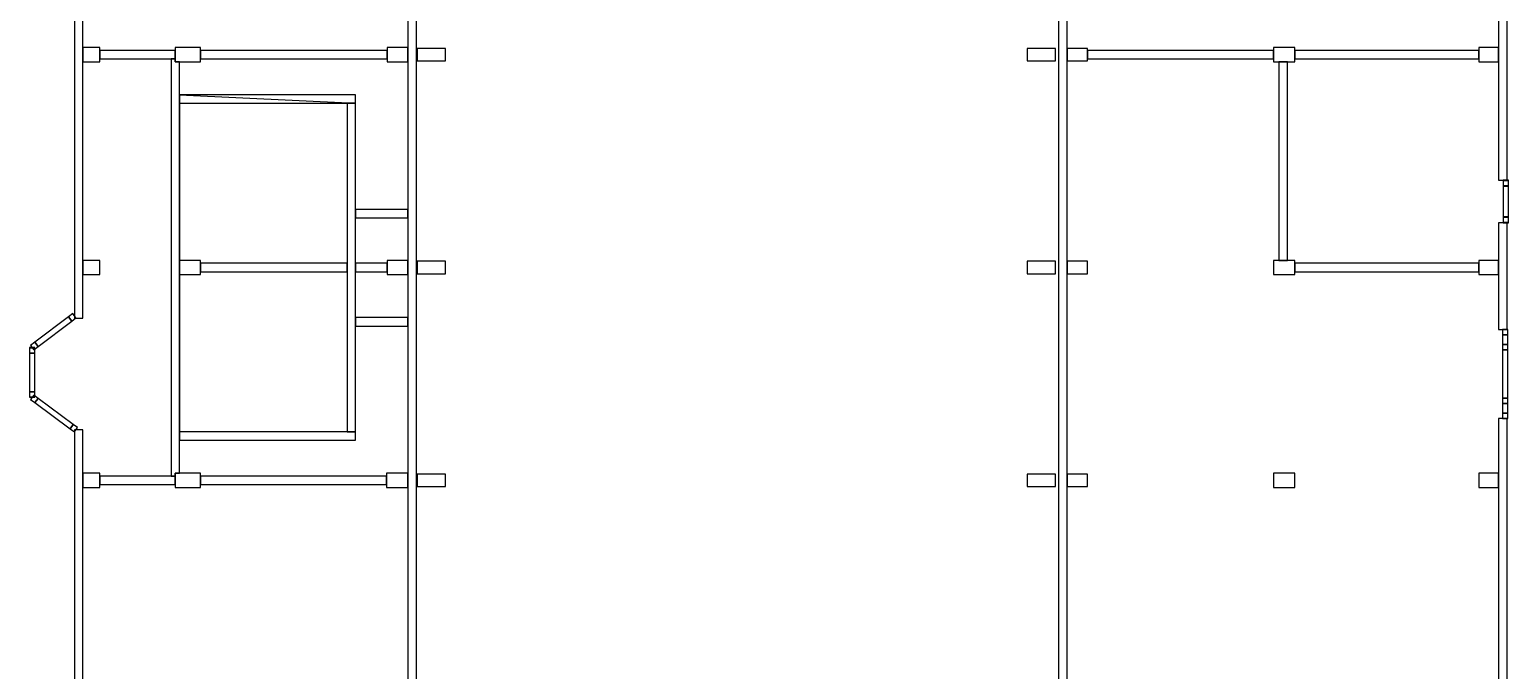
# Model space of a CAD drawing. Extents: x -90 to 76, y -159 to 143.
# Drawn here: x -90.4 to 76.3, y -56.9 to 15.4 of the extents above; entities that cross this region are included whole.
import ezdxf

# ---------------------------------------------------------------- set-up
doc = ezdxf.new("R2010")
doc.units = 0
doc.layers.get('0').update_dxf_attribs({"linetype": 'CONTINUOUS'})

msp = doc.modelspace()

# ---------------------------------------------------------------- linework, layer by layer
for points in [[(25.5898, 111.433601), (25.5898, -89.866402), (26.549801, -89.866402), (26.549801, -89.866402), (26.549801, -85.426399), (26.549801, -84.4664), (26.549801, -84.166397), (26.549801, -82.766403), (26.549801, -82.766403), (26.549801, -60.166401), (26.549801, -58.766399), (26.549801, -36.166401), (26.549801, -34.766399), (26.549801, -12.1664), (26.549801, -12.1664), (26.549801, -10.7664), (26.549801, 11.8336), (26.549801, 13.2336), (26.549801, 35.833599)], [(-46.8102, -158.381805), (-46.8102, -158.381805), (-46.8102, -158.381805), (-46.8102, 89.458298), (-46.8102, 89.458298), (-47.770199, 89.458298), (-47.770199, 89.458298), (-47.770199, 88.5783), (-47.770199, 87.618301), (-47.770199, 84.7136), (-47.770199, 83.113602), (-47.770199, 83.113602), (-47.770199, 61.333599), (-47.770199, 59.733601), (-47.770199, 37.333599), (-47.770199, 37.333599), (-47.770199, 35.733601), (-47.770199, 13.3336), (-47.770199, 11.7336), (-47.770199, -4.9064)], [(-85.370201, 65.313202), (-85.370201, -17.166401), (-85.370201, -17.166401), (-85.370201, -17.166401), (-85.370201, -17.166401), (-85.370201, -17.166401), (-84.410202, -17.166401), (-84.410202, -12.2664), (-84.410202, -10.6664), (-84.410202, -10.6664), (-84.410202, -10.6664), (-84.410202, 11.7336), (-84.410202, 11.7336), (-84.410202, 13.3336), (-84.410202, 13.3336), (-84.410202, 13.3336), (-84.410202, 35.733601)], [(75.189796, 13.3336), (75.189796, 11.7336), (75.189796, 11.7336), (75.189796, -1.6278), (75.189796, -1.6278), (76.149803, -1.6278), (76.149803, -1.6278), (76.149803, -1.6278), (76.149803, -1.6278), (76.149803, 17.412201), (76.149803, 17.412201), (75.189796, 17.412201), (75.189796, 17.412201), (75.189796, 17.412201), (75.189796, 13.3336)], [(-84.410202, 11.7336), (-82.510201, 11.7336), (-82.510201, 12.0536), (-82.510201, 12.0536), (-82.510201, 13.0136), (-82.510201, 13.3336), (-82.510201, 13.3336), (-84.410202, 13.3336), (-84.410202, 11.7336), (-84.410202, 11.7336), (-84.410202, 11.7336)], [(-73.990196, 12.0536), (-73.990196, 12.0536), (-73.990196, 13.0136), (-73.990196, 13.0136), (-82.510201, 13.0136), (-82.510201, 13.0136), (-82.510201, 12.0536), (-74.4702, 12.0536), (-74.4702, 12.0536)], [(-74.4702, 12.0536), (-74.4702, 12.0536), (-73.990196, 12.0536)], [(-74.4702, 12.0536), (-74.4702, -34.986401), (-74.4702, -34.986401)], [(-73.990196, 12.0536), (-73.990196, 12.0536), (-74.4702, 12.0536)], [(-73.990196, 11.7336), (-73.510201, 11.7336), (-71.130203, 11.7336), (-71.130203, 11.7336), (-71.130203, 12.0536), (-71.130203, 12.0536), (-71.130203, 13.0136), (-71.130203, 13.3336), (-73.990196, 13.3336), (-73.990196, 13.3336), (-73.990196, 13.3336), (-73.990196, 13.0136), (-73.990196, 12.0536)], [(-73.990196, 11.7336), (-73.990196, 12.0536), (-73.990196, 12.0536)], [(-73.990196, 12.0536), (-73.990196, 11.7336), (-73.990196, 12.0536)], [(-73.510201, 8.0136), (-73.510201, 11.7336), (-73.510201, 11.7336), (-73.990196, 11.7336), (-73.990196, 11.7336)], [(-50.090199, 13.0136), (-71.130203, 13.0136), (-71.130203, 13.0136), (-71.130203, 12.0536), (-71.130203, 12.0536), (-50.090199, 12.0536), (-50.090199, 12.0536), (-50.090199, 13.0136), (-50.090199, 13.0136)], [(-50.090199, 11.7336), (-47.770199, 11.7336), (-47.770199, 13.3336), (-47.770199, 13.3336), (-50.090199, 13.3336), (-50.090199, 13.3336), (-50.090199, 13.0136), (-50.090199, 13.0136), (-50.090199, 12.0536), (-50.090199, 11.7336), (-50.090199, 11.7336)], [(-46.730202, 11.8336), (-43.530201, 11.8336), (-43.530201, 11.8336), (-43.530201, 13.2336), (-43.530201, 13.2336), (-46.730202, 13.2336), (-46.730202, 13.2336), (-46.730202, 11.8336), (-46.730202, 11.8336)], [(22.0298, 11.8336), (25.229799, 11.8336), (25.229799, 11.8336), (25.229799, 13.2336), (25.229799, 13.2336), (22.0298, 13.2336), (22.0298, 13.2336), (22.0298, 11.8336), (22.0298, 11.8336)], [(26.549801, 11.8336), (28.8298, 11.8336), (28.8298, 12.0536), (28.8298, 12.0536), (28.8298, 13.0136), (28.8298, 13.2336), (28.8298, 13.2336), (26.549801, 13.2336), (26.549801, 11.8336), (26.549801, 11.8336), (26.549801, 11.8336)], [(49.8218, 13.0136), (28.8298, 13.0136), (28.8298, 13.0136), (28.8298, 12.0536), (28.8298, 12.0536), (49.8218, 12.0536), (49.8218, 12.0536), (49.8218, 13.0136), (49.8218, 13.0136)], [(51.369801, 11.7336), (52.221802, 11.7336), (52.221802, 12.0536), (52.221802, 12.0536), (52.221802, 13.0136), (52.221802, 13.3336), (52.221802, 13.3336), (49.8218, 13.3336), (49.8218, 13.0136), (49.8218, 13.0136), (49.8218, 12.0536), (49.8218, 11.7336), (50.409801, 11.7336), (51.369801, 11.7336), (51.369801, 11.7336)], [(51.369801, -10.6664), (51.369801, 11.7336), (51.369801, 11.7336), (50.409801, 11.7336), (50.409801, 11.7336), (50.409801, -10.6664), (50.409801, -10.6664), (51.369801, -10.6664), (51.369801, -10.6664)], [(52.221802, 13.0136), (52.221802, 13.0136), (52.221802, 13.0136), (52.221802, 12.0536), (72.969803, 12.0536), (72.969803, 12.0536), (72.969803, 12.0536), (72.969803, 13.0136), (52.221802, 13.0136)], [(75.189796, 11.7336), (75.189796, 11.7336), (75.189796, 13.3336), (75.189796, 13.3336), (75.189796, 13.3336), (72.969803, 13.3336), (72.969803, 13.0136), (72.969803, 13.0136), (72.969803, 12.0536), (72.969803, 11.7336), (75.189796, 11.7336)], [(-73.510201, 8.0136), (-73.510201, 7.0536), (-54.630199, 7.0536), (-54.630199, 7.0536)], [(-53.6702, 7.0536), (-53.6702, 8.0136), (-53.6702, 8.0136), (-53.6702, 8.0136), (-73.510201, 8.0136), (-53.6702, 7.0536)], [(-73.510201, 8.0136), (-73.510201, 8.0136)], [(-73.510201, 8.0136), (-73.510201, 8.0136)], [(-73.510201, 7.0536), (-73.510201, 8.0136), (-73.510201, 7.0536)], [(-73.510201, -29.986401), (-73.510201, -12.2664), (-73.510201, -10.6664), (-73.510201, -10.6664), (-73.510201, 7.0536), (-73.510201, -29.986401)], [(-54.630199, 7.0536), (-53.6702, 7.0536), (-53.6702, 7.0536)], [(-54.630199, 7.0536), (-54.630199, -10.9864), (-54.630199, -10.9864)], [(-53.6702, 7.0536), (-54.630199, 7.0536), (-53.6702, 7.0536)], [(-53.6702, -4.9064), (-53.6702, -4.9064), (-53.6702, 7.0536), (-53.6702, 7.0536)], [(-53.6702, 7.0536), (-53.6702, 7.0536), (-53.6702, 7.0536)], [(75.689796, -1.6278), (75.689796, -2.2278), (75.689796, -2.2278), (76.289803, -2.2278), (76.289803, -2.2278), (76.289803, -1.6278), (76.289803, -1.6278), (75.689796, -1.6278), (75.689796, -1.6278)], [(75.689796, -1.6878), (75.689796, -2.2878), (75.689796, -2.2878), (76.289803, -2.2878), (76.289803, -2.2878), (76.289803, -1.6878), (76.289803, -1.6878), (75.689796, -1.6878), (75.689796, -1.6878)], [(75.689796, -5.7678), (76.289803, -5.7678), (76.289803, -5.7678), (76.289803, -2.2878), (75.689796, -2.2878), (75.689796, -2.2878), (75.689796, -2.2878), (75.689796, -5.7678), (75.689796, -5.7678)], [(-53.6702, -5.8664), (-53.6702, -4.9064)], [(-47.770199, -4.9064), (-47.770199, -4.9064), (-53.6702, -4.9064)], [(-53.6702, -4.9064), (-53.6702, -5.8664)], [(-53.6702, -4.9064), (-53.6702, -4.9064), (-53.6702, -4.9064)], [(-47.770199, -4.9064), (-47.770199, -4.9064), (-47.770199, -5.8664), (-47.770199, -10.6664), (-47.770199, -12.2664), (-47.770199, -12.2664), (-47.770199, -17.1064)], [(-47.770199, -5.8664), (-47.770199, -5.8664), (-47.770199, -4.9064), (-47.770199, -5.8664)], [(-53.6702, -11.9464), (-53.6702, -10.9864), (-53.6702, -10.9864), (-53.6702, -10.9864), (-53.6702, -5.8664)], [(-53.6702, -5.8664), (-53.6702, -5.8664), (-47.770199, -5.8664)], [(75.189796, -18.4624), (75.189796, -18.4624), (76.149803, -18.4624), (76.149803, -18.4624), (76.149803, -18.4624), (76.149803, -18.4624), (76.149803, -6.4278), (76.149803, -6.4278), (75.189796, -6.4278), (75.189796, -6.4278), (75.189796, -6.4278), (75.189796, -10.6664), (75.189796, -12.2664), (75.189796, -12.2664), (75.189796, -18.4624)], [(75.689796, -5.7678), (75.689796, -6.3678), (75.689796, -6.3678), (76.289803, -6.3678), (76.289803, -6.3678), (76.289803, -5.7678), (76.289803, -5.7678), (75.689796, -5.7678), (75.689796, -5.7678)], [(75.689796, -6.4278), (75.689796, -6.4278), (76.289803, -6.4278), (76.289803, -6.4278), (76.289803, -5.8278), (76.289803, -5.8278), (75.689796, -5.8278), (75.689796, -5.8278), (75.689796, -6.4278)], [(-84.410202, -12.2664), (-82.510201, -12.2664), (-82.510201, -12.2664), (-82.510201, -10.6664), (-82.510201, -10.6664), (-84.410202, -10.6664), (-84.410202, -12.2664), (-84.410202, -12.2664), (-84.410202, -12.2664)], [(-71.130203, -12.2664), (-71.130203, -12.2664), (-71.130203, -11.9464), (-71.130203, -11.9464), (-71.130203, -10.9864), (-71.130203, -10.6664), (-73.510201, -10.6664), (-73.510201, -10.6664), (-73.510201, -12.2664), (-73.510201, -12.2664), (-71.130203, -12.2664)], [(-54.630199, -10.9864), (-54.630199, -10.9864), (-71.130203, -10.9864), (-71.130203, -10.9864), (-71.130203, -11.9464), (-71.130203, -11.9464), (-54.630199, -11.9464)], [(-54.630199, -10.9864), (-54.630199, -10.9864), (-54.630199, -11.9464), (-54.630199, -11.9464), (-54.630199, -29.986401)], [(-54.630199, -11.9464), (-54.630199, -10.9864), (-54.630199, -11.9464)], [(-54.630199, -10.9864), (-54.630199, -10.9864), (-54.630199, -10.9864)], [(-53.6702, -11.9464), (-50.090199, -11.9464), (-50.090199, -11.9464), (-50.090199, -11.9464), (-50.090199, -10.9864), (-53.6702, -10.9864), (-53.6702, -10.9864)], [(-53.6702, -10.9864), (-53.6702, -11.9464), (-53.6702, -11.9464), (-53.6702, -10.9864)], [(-50.090199, -12.2664), (-47.770199, -12.2664), (-47.770199, -10.6664), (-47.770199, -10.6664), (-50.090199, -10.6664), (-50.090199, -10.6664), (-50.090199, -10.9864), (-50.090199, -10.9864), (-50.090199, -11.9464), (-50.090199, -12.2664), (-50.090199, -12.2664)], [(-46.730202, -12.1664), (-43.530201, -12.1664), (-43.530201, -12.1664), (-43.530201, -10.7664), (-43.530201, -10.7664), (-46.730202, -10.7664), (-46.730202, -10.7664), (-46.730202, -12.1664), (-46.730202, -12.1664)], [(22.0298, -12.1664), (25.229799, -12.1664), (25.229799, -12.1664), (25.229799, -10.7664), (25.229799, -10.7664), (22.0298, -10.7664), (22.0298, -10.7664), (22.0298, -12.1664), (22.0298, -12.1664)], [(26.549801, -12.1664), (28.8298, -12.1664), (28.8298, -12.1664), (28.8298, -10.7664), (28.8298, -10.7664), (26.549801, -10.7664), (26.549801, -12.1664), (26.549801, -12.1664), (26.549801, -12.1664)], [(49.8218, -12.2664), (52.221802, -12.2664), (52.221802, -11.9464), (52.221802, -11.9464), (52.221802, -10.9864), (52.221802, -10.6664), (51.369801, -10.6664), (51.369801, -10.6664), (50.409801, -10.6664), (49.8218, -10.6664), (49.8218, -10.6664), (49.8218, -12.2664), (49.8218, -12.2664)], [(72.969803, -10.9864), (52.221802, -10.9864), (52.221802, -10.9864), (52.221802, -11.9464), (52.221802, -11.9464), (72.969803, -11.9464), (72.969803, -11.9464), (72.969803, -10.9864), (72.969803, -10.9864)], [(75.189796, -12.2664), (75.189796, -12.2664), (75.189796, -10.6664), (75.189796, -10.6664), (75.189796, -10.6664), (72.969803, -10.6664), (72.969803, -10.9864), (72.969803, -10.9864), (72.969803, -11.9464), (72.969803, -12.2664), (75.189796, -12.2664)], [(-53.6702, -18.066401), (-53.6702, -18.066401), (-53.6702, -17.1064), (-53.6702, -11.9464), (-53.6702, -11.9464)], [(-85.5513, -16.667601), (-86.029701, -17.0298), (-86.029701, -17.0298), (-86.029701, -17.0298), (-85.667503, -17.5082), (-85.189102, -17.146), (-85.189102, -17.146), (-85.189102, -17.146), (-85.5513, -16.667601)], [(-89.819397, -19.8995), (-89.457199, -20.3778), (-89.457199, -20.3778), (-85.667503, -17.5082), (-86.029701, -17.0298), (-86.029701, -17.0298), (-86.029701, -17.0298), (-89.819397, -19.8995), (-89.819397, -19.8995)], [(-47.770199, -17.1064), (-47.770199, -17.1064), (-53.6702, -17.1064)], [(-53.6702, -17.1064), (-53.6702, -18.066401), (-53.6702, -17.1064)], [(-53.6702, -29.986401), (-53.6702, -29.986401), (-53.6702, -18.066401)], [(-53.6702, -18.066401), (-53.6702, -18.066401), (-47.770199, -18.066401)], [(-53.6702, -18.066401), (-53.6702, -18.066401), (-53.6702, -18.066401)], [(-47.770199, -17.1064), (-47.770199, -17.1064), (-47.770199, -18.066401), (-47.770199, -34.666401), (-47.770199, -36.266399), (-47.770199, -58.666401), (-47.770199, -58.666401), (-47.770199, -60.266399), (-47.770199, -82.666397), (-47.770199, -84.266403), (-47.770199, -94.986397)], [(-47.770199, -18.066401), (-47.770199, -18.066401), (-47.770199, -17.1064), (-47.770199, -18.066401)], [(-90.297699, -20.2617), (-90.297699, -20.2617), (-90.297699, -20.2617), (-89.935501, -20.74), (-89.457199, -20.3778), (-89.457199, -20.3778), (-89.457199, -20.3778), (-89.819397, -19.8995), (-90.297699, -20.2617)], [(75.609802, -18.4624), (75.609802, -19.062401), (75.609802, -19.062401), (76.209801, -19.062401), (76.209801, -19.062401), (76.209801, -18.4624), (76.209801, -18.4624), (75.609802, -18.4624), (75.609802, -18.4624)], [(75.609802, -20.162399), (76.209801, -20.162399), (76.209801, -20.162399), (76.209801, -19.062401), (75.609802, -19.062401), (75.609802, -19.062401), (75.609802, -19.062401), (75.609802, -20.162399), (75.609802, -20.162399)], [(-90.416603, -20.520901), (-89.816597, -20.520901), (-89.816597, -20.5009), (-89.816597, -20.5009), (-90.416603, -20.5009), (-90.416603, -20.5009), (-90.416603, -20.520901), (-90.416603, -20.520901), (-90.416603, -20.520901)], [(-90.416603, -20.520901), (-90.416603, -21.120899), (-90.416603, -21.120899), (-89.816597, -21.120899), (-89.816597, -21.120899), (-89.816597, -20.520901), (-89.816597, -20.520901), (-90.416603, -20.520901), (-90.416603, -20.520901)], [(-90.416603, -25.491301), (-89.816597, -25.491301), (-89.816597, -25.491301), (-89.816597, -25.3913), (-89.816597, -25.3913), (-89.816597, -21.2209), (-89.816597, -21.2209), (-89.816597, -21.120899), (-90.416603, -21.120899), (-90.416603, -21.120899), (-90.416603, -21.120899), (-90.416603, -21.2209), (-90.416603, -21.2209), (-90.416603, -25.3913), (-90.416603, -25.3913), (-90.416603, -25.491301), (-90.416603, -25.491301)], [(75.609802, -20.162399), (75.609802, -20.7624), (75.609802, -20.7624), (76.209801, -20.7624), (76.209801, -20.7624), (76.209801, -20.162399), (76.209801, -20.162399), (75.609802, -20.162399), (75.609802, -20.162399)], [(75.609802, -26.2024), (76.209801, -26.2024), (76.209801, -26.2024), (76.209801, -20.7624), (75.609802, -20.7624), (75.609802, -20.7624), (75.609802, -20.7624), (75.609802, -26.2024), (75.609802, -26.2024)], [(-90.416603, -25.491301), (-90.416603, -26.091299), (-90.416603, -26.091299), (-89.816597, -26.091299), (-89.816597, -26.091299), (-89.816597, -25.491301), (-89.816597, -25.491301), (-90.416603, -25.491301), (-90.416603, -25.491301)], [(-90.416603, -26.1113), (-89.816597, -26.1113), (-89.816597, -26.091299), (-89.816597, -26.091299), (-90.416603, -26.091299), (-90.416603, -26.091299), (-90.416603, -26.1113), (-90.416603, -26.1113), (-90.416603, -26.1113)], [(-90.295197, -26.3524), (-89.813004, -26.709499), (-89.813004, -26.709499), (-89.813004, -26.709499), (-89.455902, -26.2274), (-89.938103, -25.8703), (-89.938103, -25.8703), (-89.938103, -25.8703), (-90.295197, -26.3524)], [(-85.8424, -29.6504), (-85.485298, -29.1682), (-85.485298, -29.1682), (-89.455902, -26.2274), (-89.813004, -26.709499), (-89.813004, -26.709499), (-89.813004, -26.709499), (-85.8424, -29.6504), (-85.8424, -29.6504)], [(75.609802, -26.2024), (75.609802, -26.802401), (75.609802, -26.802401), (76.209801, -26.802401), (76.209801, -26.802401), (76.209801, -26.2024), (76.209801, -26.2024), (75.609802, -26.2024), (75.609802, -26.2024)], [(75.609802, -27.902399), (76.209801, -27.902399), (76.209801, -27.902399), (76.209801, -26.802401), (75.609802, -26.802401), (75.609802, -26.802401), (75.609802, -26.802401), (75.609802, -27.902399), (75.609802, -27.902399)], [(75.609802, -28.502399), (75.609802, -28.502399), (75.609802, -28.502399), (76.209801, -28.502399), (76.209801, -27.902399), (76.209801, -27.902399), (76.209801, -27.902399), (75.609802, -27.902399), (75.609802, -28.502399)], [(-85.360199, -30.0075), (-85.360199, -30.0075), (-85.360199, -30.0075), (-85.003098, -29.5254), (-85.485298, -29.1682), (-85.485298, -29.1682), (-85.485298, -29.1682), (-85.8424, -29.6504), (-85.360199, -30.0075)], [(-84.410202, -34.666401), (-84.410202, -29.766399), (-84.410202, -29.766399), (-85.370201, -29.766399), (-85.370201, -29.766399), (-85.370201, -29.766399), (-85.370201, -29.766399), (-85.370201, -111.986099)], [(-53.6702, -29.986401), (-53.6702, -29.986401), (-54.630199, -29.986401), (-54.630199, -29.986401), (-73.510201, -29.986401)], [(-73.510201, -30.9464), (-73.510201, -30.9464), (-53.6702, -30.9464), (-53.6702, -29.986401), (-53.6702, -29.986401)], [(-73.510201, -29.986401), (-73.510201, -29.986401), (-73.510201, -30.9464), (-73.510201, -29.986401)], [(-73.510201, -30.9464), (-73.510201, -30.9464), (-73.510201, -29.986401)], [(-54.630199, -29.986401), (-54.630199, -29.986401), (-53.6702, -29.986401), (-54.630199, -29.986401)], [(75.189796, -60.266399), (75.189796, -66.446404), (75.189796, -66.446404), (75.189796, -66.446404), (76.149803, -66.446404), (76.149803, -66.446404), (76.149803, -28.502399), (76.149803, -28.502399), (76.149803, -28.502399), (75.189796, -28.502399), (75.189796, -28.502399), (75.189796, -28.502399), (75.189796, -34.666401), (75.189796, -36.266399), (75.189796, -58.666401), (75.189796, -58.666401), (75.189796, -60.266399)], [(-73.990196, -34.666401), (-73.510201, -34.666401), (-73.510201, -34.666401), (-73.510201, -34.666401), (-73.510201, -30.9464)], [(-84.410202, -58.666401), (-84.410202, -36.266399), (-84.410202, -36.266399), (-84.410202, -36.266399), (-84.410202, -34.666401)], [(-84.410202, -36.266399), (-82.510201, -36.266399), (-82.510201, -35.9464), (-82.510201, -35.9464), (-82.510201, -34.986401), (-82.510201, -34.666401), (-82.510201, -34.666401), (-84.410202, -34.666401), (-84.410202, -36.266399), (-84.410202, -36.266399), (-84.410202, -36.266399)], [(-73.990196, -34.986401), (-74.4702, -34.986401), (-74.4702, -34.986401), (-74.4702, -34.986401), (-82.510201, -34.986401), (-82.510201, -35.9464), (-82.510201, -35.9464), (-82.510201, -35.9464), (-73.990196, -35.9464), (-73.990196, -34.986401), (-73.990196, -34.986401)], [(-74.4702, -34.986401), (-74.4702, -34.986401), (-74.4702, -34.986401)], [(-74.4702, -34.986401), (-73.990196, -34.986401), (-74.4702, -34.986401)], [(-73.990196, -34.986401), (-73.990196, -34.666401)], [(-73.990196, -34.986401), (-73.990196, -35.9464), (-73.990196, -36.266399), (-73.990196, -36.266399), (-71.130203, -36.266399), (-71.130203, -36.266399), (-71.130203, -35.9464), (-71.130203, -35.9464), (-71.130203, -34.986401), (-71.130203, -34.666401), (-71.130203, -34.666401), (-73.510201, -34.666401)], [(-73.990196, -34.666401), (-73.990196, -34.986401)], [(-73.510201, -34.666401), (-73.990196, -34.666401), (-73.510201, -34.666401)], [(-73.990196, -34.986401), (-73.990196, -34.986401)], [(-50.1782, -34.986401), (-71.130203, -34.986401), (-71.130203, -35.9464), (-71.130203, -35.9464), (-71.130203, -35.9464), (-50.1782, -35.9464), (-50.1782, -34.986401), (-50.1782, -34.986401), (-50.1782, -34.986401)], [(-50.1782, -36.266399), (-47.770199, -36.266399), (-47.770199, -34.666401), (-47.770199, -34.666401), (-50.1782, -34.666401), (-50.1782, -34.666401), (-50.1782, -34.986401), (-50.1782, -35.9464), (-50.1782, -35.9464), (-50.1782, -36.266399), (-50.1782, -36.266399)], [(-46.730202, -36.166401), (-43.530201, -36.166401), (-43.530201, -36.166401), (-43.530201, -34.766399), (-43.530201, -34.766399), (-46.730202, -34.766399), (-46.730202, -34.766399), (-46.730202, -36.166401), (-46.730202, -36.166401)], [(22.0298, -36.166401), (25.229799, -36.166401), (25.229799, -36.166401), (25.229799, -34.766399), (25.229799, -34.766399), (22.0298, -34.766399), (22.0298, -34.766399), (22.0298, -36.166401), (22.0298, -36.166401)], [(26.549801, -36.166401), (28.8298, -36.166401), (28.8298, -36.166401), (28.8298, -34.766399), (28.8298, -34.766399), (26.549801, -34.766399), (26.549801, -36.166401), (26.549801, -36.166401), (26.549801, -36.166401)], [(49.8218, -36.266399), (52.221802, -36.266399), (52.221802, -36.266399), (52.221802, -34.666401), (52.221802, -34.666401), (49.8218, -34.666401), (49.8218, -34.666401), (49.8218, -36.266399), (49.8218, -36.266399)], [(75.189796, -36.266399), (75.189796, -36.266399), (75.189796, -34.666401), (75.189796, -34.666401), (75.189796, -34.666401), (72.969803, -34.666401), (72.969803, -34.666401), (72.969803, -36.266399), (75.189796, -36.266399)]]:
    msp.add_lwpolyline(points)

doc.saveas('drawing.dxf')
